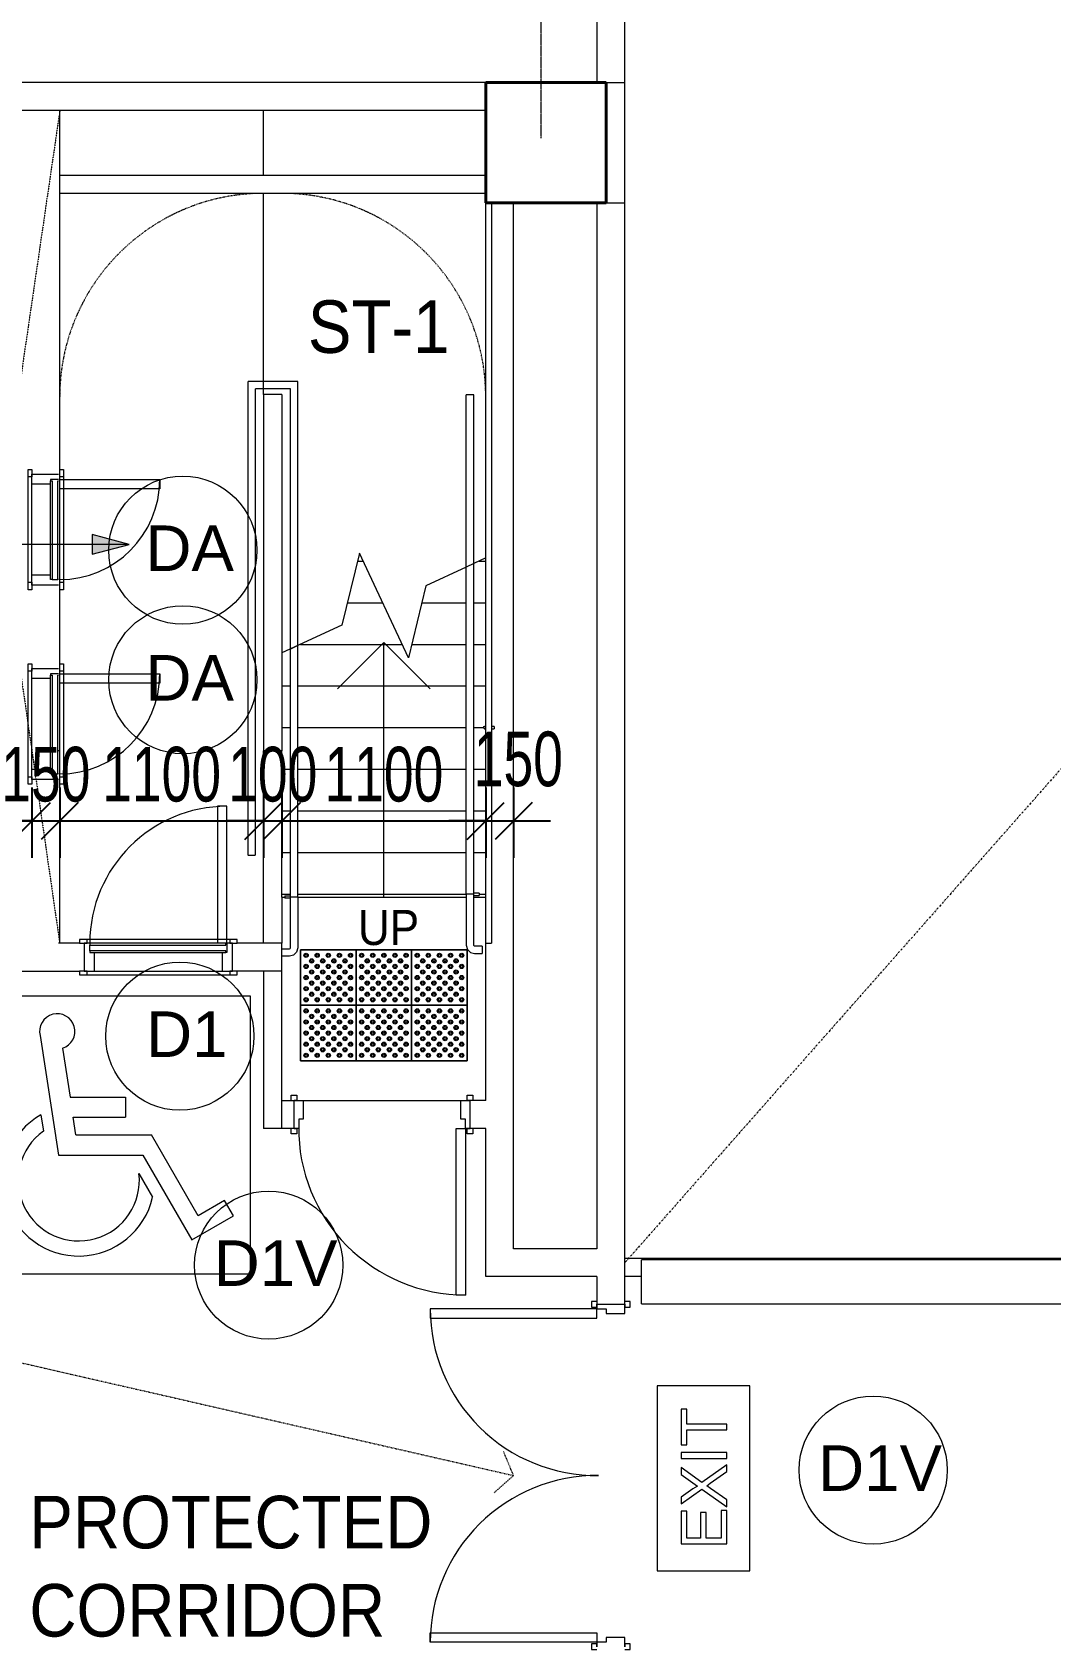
# Model space of a CAD drawing. Header units: millimetres. Extents: x 12827 to 178996, y -27589 to 73652.
# Drawn here: x 49591 to 55089, y 31763 to 40479 of the extents above; entities that cross this region are included whole.
import ezdxf

# ---------------------------------------------------------------- set-up
doc = ezdxf.new("R2010")
doc.units = ezdxf.units.MM
for name, pattern in [('Car Lift Hidden', [1.6, 0.8, -0.8]), ('Dash', [6, 3, -3]), ('Dash dot', [21, 10, -5, 1, -5]), ('Grid Line__1_200_', [10.5, 6, -1.5, 1.5, -1.5]), ('Overhead', [3.96875, 2.38125, -1.5875])]:
    doc.linetypes.add(name, pattern=pattern)
for name, color, linetype, lineweight in [('A-ANNO-DIMS', 211, 'Continuous', 5), ('A-ANNO-NOTE', 131, 'Continuous', 25), ('A-DETL', 90, 'Continuous', 9), ('A-DETL-GENF', 92, 'Continuous', 20), ('A-DETL-HDLN', 90, 'Dash', 9), ('A-DETL-THIN', 151, 'Continuous', 9), ('A-DOOR', 31, 'Continuous', 20), ('A-DOOR-FRAM', 31, 'Continuous', 30), ('A-FLOR', 192, 'Continuous', 9), ('A-FLOR-HRAL', 11, 'Continuous', 9), ('A-FLOR-HRAL-MBND', 5, 'Overhead', 9), ('A-GENM', 13, 'Continuous', 20), ('A-WALL', 113, 'Continuous', 20), ('G-ANNO-TEXT', 231, 'Continuous', 5), ('S-COLS', 52, 'Continuous', 20), ('S-GRID', 1, 'Continuous', 5), ('S-STRS', 31, 'Continuous', 20), ('S-STRS-ANNO', 31, 'Continuous', 20), ('S-STRS-IDEN', 31, 'Continuous', 20), ('S-STRS-MBND', 31, 'Continuous', 20)]:
    doc.layers.add(name, color=color, linetype=linetype, lineweight=lineweight)
doc.styles.add('Arial_2', font='arial.ttf', dxfattribs={"width": 0.7, "height": 295.05988})
doc.styles.add('Swis721 BT', font='swiss.ttf', dxfattribs={"width": 0.9, "height": 189.214176})
doc.styles.add('Swis721 BT_1', font='swiss.ttf', dxfattribs={"width": 0.89, "height": 283.821263})
doc.styles.add('Swis721 BT_6', font='swiss.ttf', dxfattribs={"height": 245.978428})
doc.dimstyles.new('Linear_-_1_5mm_Arial', dxfattribs={"dimscale": 304.8, "dimtxt": 300, "dimasz": 0.656168, "dimexe": 0.656168, "dimexo": 0.0625, "dimgap": 0.328084, "dimtad": 1, "dimdec": 0, "dimzin": 0, "dimdsep": 46, "dimtxsty": 'Arial_2', "dimblk1": 'OBLIQUE', "dimblk2": 'OBLIQUE', "dimsah": 1, "dimcen": 0.09, "dimadec": 0, "dimazin": 0, "dimtfac": 1, "dimtdec": 4, "dimtix": 1, "dimtmove": 0, "dimatfit": 3, "dimfxl": 0.656168, "dimfxlon": 1, "dimtvp": 1, "dimtolj": 1, "dimtzin": 0, "dimarcsym": 2})
doc.dimstyles.new('Linear_-_1_5mm_Arial_1', dxfattribs={"dimscale": 304.8, "dimtxt": 300, "dimasz": 0.656168, "dimexe": 0.656168, "dimexo": 0.0625, "dimgap": 0.328084, "dimtad": 1, "dimdec": 0, "dimzin": 0, "dimdsep": 46, "dimtxsty": 'Arial_2', "dimblk1": 'OBLIQUE', "dimblk2": 'OBLIQUE', "dimsah": 1, "dimcen": 0.09, "dimadec": 0, "dimazin": 0, "dimtfac": 1, "dimtdec": 4, "dimtix": 1, "dimtmove": 2, "dimatfit": 3, "dimfxl": 0.656168, "dimfxlon": 1, "dimtvp": 1, "dimtolj": 1, "dimtzin": 0, "dimarcsym": 2})

# ---------------------------------------------------------------- blocks, each defined once
blk = doc.blocks.new('DLN-Double Door__X03_ - _M31_1800 x 2450 _WH_-V5-Copy of 1_F')
at = {"layer": 'A-DOOR', "lineweight": 15}
for p, q in [((-850, -75), (-900, -75)), ((-900, -75), (-900, -975)), ((-850, -975), (-850, -75)), ((850, -75), (900, -75)), ((850, -975), (850, -75)), ((900, -75), (900, -975)), ((-900, -975), (-850, -975)), ((900, -975), (850, -975))]:
    blk.add_line(p, q, dxfattribs=at)
for centre, start, end in [((-900, -75), 270, 0.5), ((900, -75), 179.5, 270)]:
    blk.add_arc(centre, 900, start, end, dxfattribs=at)
at = {"layer": 'A-DOOR-FRAM', "lineweight": 15}
for p, q in [((-910, 105), (-940, 105)), ((-940, 105), (-940, 75)), ((-910, 75), (-910, 105)), ((940, 105), (910, 105)), ((910, 105), (910, 75)), ((940, 75), (940, 105)), ((-925, 75), (-910, 75)), ((-875, 75), (-925, 75)), ((-875, -25), (-875, 75)), ((875, 75), (875, -25)), ((925, 75), (875, 75)), ((910, 75), (925, 75)), ((-940, -75), (-940, -105)), ((-910, -75), (-925, -75)), ((-925, -75), (-900, -75)), ((-910, -105), (-910, -75)), ((-900, -75), (-900, -25)), ((-900, -25), (-875, -25)), ((875, -25), (900, -25)), ((900, -25), (900, -75)), ((900, -75), (925, -75)), ((925, -75), (910, -75)), ((910, -75), (910, -105)), ((940, -105), (940, -75)), ((-940, -105), (-910, -105)), ((910, -105), (940, -105))]:
    blk.add_line(p, q, dxfattribs=at)
blk = doc.blocks.new('DLN_EXIT Sign Board - DLN_EXIT Sign Board-5973881-Copy of 1_F')
at = {"layer": 'A-GENM'}
for p, q in [((500, 250), (-500, 250)), ((-500, 250), (-500, -250)), ((500, -250), (500, 250)), ((-176.9, 121.2), (-353.8, 121.2)), ((-353.8, 121.2), (-353.8, -125)), ((-323.1, 17.3), (-323.1, 90.4)), ((-323.1, 90.4), (-176.9, 90.4)), ((-176.9, 90.4), (-176.9, 121.2)), ((-101.6, 121.2), (-138.5, 121.2)), ((-138.5, 121.2), (-59, 9.1)), ((-56.8, 58.1), (-101.6, 121.2)), ((20.3, 121.2), (-24, 58.5)), ((-21.8, 8.8), (57.7, 121.2)), ((57.7, 121.2), (20.3, 121.2)), ((138.5, 121.2), (107.7, 121.2)), ((107.7, 121.2), (107.7, -125)), ((138.5, -125), (138.5, 121.2)), ((373.1, 121.2), (180.8, 121.2)), ((180.8, 121.2), (180.8, 90.4)), ((180.8, 90.4), (261.5, 90.4)), ((261.5, 90.4), (261.5, -125)), ((292.3, -125), (292.3, 90.4)), ((292.3, 90.4), (373.1, 90.4)), ((373.1, 90.4), (373.1, 121.2)), ((-184.6, 17.3), (-323.1, 17.3)), ((-184.6, -13.5), (-184.6, 17.3)), ((-59, 9.1), (-153.8, -125)), ((-41.7, 33.5), (-56.8, 58.1)), ((-24, 58.5), (-41.7, 33.5)), ((73.1, -125), (-21.8, 8.8)), ((-323.1, -94.2), (-323.1, -13.5)), ((-323.1, -13.5), (-184.6, -13.5)), ((-116.4, -125), (-54.7, -37.6)), ((-54.7, -37.6), (-40.2, -17.3)), ((-40.2, -17.3), (-27, -35.8)), ((-27, -35.8), (36.2, -125)), ((-353.8, -125), (-173.1, -125)), ((-173.1, -94.2), (-323.1, -94.2)), ((-173.1, -125), (-173.1, -94.2)), ((-153.8, -125), (-116.4, -125)), ((36.2, -125), (73.1, -125)), ((107.7, -125), (138.5, -125)), ((261.5, -125), (292.3, -125)), ((-500, -250), (500, -250))]:
    blk.add_line(p, q, dxfattribs=at)
blk = doc.blocks.new('DLN-Single Door__X02_ - _M06a_ 900 x 2450 _WH_-16930747-Copy of 1_F')
at = {"layer": 'A-DOOR', "lineweight": 15}
for p, q in [((-450, 975), (-400, 975)), ((-450, 75), (-450, 975)), ((-400, 975), (-400, 75)), ((-490, 105), (-460, 105)), ((-490, 75), (-490, 105)), ((-460, 105), (-460, 75)), ((460, 75), (460, 105)), ((460, 105), (490, 105)), ((490, 105), (490, 75)), ((-460, 75), (-475, 75)), ((-400, 75), (-450, 75)), ((475, 75), (460, 75)), ((-490, -105), (-490, -75)), ((-475, -75), (-460, -75)), ((-460, -75), (-460, -105)), ((460, -105), (460, -75)), ((460, -75), (475, -75)), ((490, -75), (490, -105)), ((-460, -105), (-490, -105)), ((490, -105), (460, -105))]:
    blk.add_line(p, q, dxfattribs=at)
blk.add_arc((-450, 75), 900, 359.5, 90, dxfattribs=at)
at = {"layer": 'A-DOOR-FRAM', "lineweight": 15}
for p, q in [((-475, 75), (-450, 75)), ((-450, 75), (-450, 25)), ((-450, 25), (-425, 25)), ((-425, 25), (-425, -75)), ((425, 25), (450, 25)), ((425, -75), (425, 25)), ((450, 75), (475, 75)), ((450, 25), (450, 75)), ((-425, -75), (-475, -75)), ((475, -75), (425, -75))]:
    blk.add_line(p, q, dxfattribs=at)
blk = doc.blocks.new('Railing - Handrail On Railing_Start Post-13653217-Copy of 1_F')
at = {"layer": 'A-FLOR-HRAL'}
for p, q in [((-25, 320), (-65, 320)), ((-65, 280), (-65, 320)), ((-65, 280), (-25, 280)), ((-20, 275), (-20, 0)), ((20, 0), (20, 275)), ((-20, 6.5), (-50, 6.5)), ((-50, 0), (-50, 6.3)), ((-50, -6.3), (-50, 0)), ((-50, -6.5), (-20, -6.5))]:
    blk.add_line(p, q, dxfattribs=at)
at = {"layer": 'A-FLOR-HRAL', "flags": 128}
for points in [[(20, 275), (13.8, 297.8), (-3.2, 314.4), (-25, 320)], [(-25, 280), (-20.8, 277.7), (-20, 275)]]:
    blk.add_lwpolyline(points, dxfattribs=at)
blk = doc.blocks.new('Railing - Handrail On Railing-13653221-Copy of 1_F')
at = {"layer": 'A-FLOR-HRAL'}
for p, q in [((-36.3, 6.5), (-50, 6.5)), ((-50, 0), (-50, 6.3)), ((-3, 6.5), (0, 6.5)), ((0, 6.5), (2.4, 5.2)), ((5.5, 3.5), (6.5, 0)), ((-50, -6.3), (-50, 0)), ((-50, -6.5), (-36.3, -6.5)), ((0, -6.5), (-5, -6.5))]:
    blk.add_line(p, q, dxfattribs=at)
at = {"layer": 'A-FLOR-HRAL', "flags": 128}
blk.add_lwpolyline([(6.5, 0), (3.5, -5.5), (0, -6.5)], dxfattribs=at)
at = {"layer": 'A-FLOR-HRAL'}
for start, end in [(360, 135), (225, 360)]:
    blk.add_arc((0, 0), 6.5, start, end, dxfattribs=at)
blk = doc.blocks.new('Railing - Railing-6055315-Copy of 1_F')
at = {"layer": 'A-FLOR-HRAL'}
for p, q in [((51974.3, 37608.6), (51934.3, 37590)), ((51934.3, 35822.5), (51934.3, 37590)), ((51974.3, 35822.5), (51974.3, 37608.6)), ((51974.3, 35822.5), (51934.3, 35822.5))]:
    blk.add_line(p, q, dxfattribs=at)
at = {"layer": 'A-FLOR-HRAL-MBND'}
for p, q in [((51934.3, 38522.5), (51974.3, 38522.5)), ((51934.3, 37590), (51934.3, 38522.5)), ((51974.3, 37608.6), (51974.3, 38522.5))]:
    blk.add_line(p, q, dxfattribs=at)
at = {"rotation": 180}
for name, p in [('Railing - Handrail On Railing-13653221-Copy of 1_F', (52034.3, 36722.5)), ('Railing - Handrail On Railing_Start Post-13653217-Copy of 1_F', (51954.3, 35822.5))]:
    blk.add_blockref(name, p, dxfattribs=at)
blk = doc.blocks.new('DLN_Tactile - Positional Tiles-3867764-Copy of 1_F')
at = {"layer": 'A-GENM'}
for p, q in [((150, 150), (-150, 150)), ((-150, 150), (-150, -150)), ((-150, -150), (-150, 150)), ((-150, 150), (150, 150)), ((150, -150), (150, 150)), ((150, 150), (150, -150)), ((-150, -150), (150, -150)), ((150, -150), (-150, -150))]:
    blk.add_line(p, q, dxfattribs=at)
for centre, radius in [((-120, 120), 11.5), ((-120, 120), 6), ((-90, 90), 11.5), ((-90, 90), 6), ((-60, 120), 11.5), ((-60, 120), 6), ((-30, 90), 11.5), ((-30, 90), 6), ((0, 120), 11.5), ((0, 120), 6), ((30, 90), 11.5), ((30, 90), 6), ((60, 120), 11.5), ((60, 120), 6), ((90, 90), 11.5), ((90, 90), 6), ((120, 120), 11.5), ((120, 120), 6), ((-120, 60), 11.5), ((-120, 0), 11.5), ((-120, 60), 6), ((-120, 0), 6), ((-90, 30), 11.5), ((-90, 30), 6), ((-60, 60), 11.5), ((-60, 0), 11.5), ((-60, 60), 6), ((-60, 0), 6), ((-30, 30), 11.5), ((-30, 30), 6), ((0, 60), 11.5), ((0, 0), 11.5), ((0, 60), 6), ((0, 0), 6), ((30, 30), 11.5), ((30, 30), 6), ((60, 60), 11.5), ((60, 0), 11.5), ((60, 60), 6), ((60, 0), 6), ((90, 30), 11.5), ((90, 30), 6), ((120, 60), 11.5), ((120, 0), 11.5), ((120, 60), 6), ((120, 0), 6), ((-120, -60), 11.5), ((-120, -60), 6), ((-90, -30), 11.5), ((-90, -90), 11.5), ((-90, -30), 6), ((-90, -90), 6), ((-60, -60), 11.5), ((-60, -60), 6), ((-30, -30), 11.5), ((-30, -90), 11.5), ((-30, -30), 6), ((-30, -90), 6), ((0, -60), 11.5), ((0, -60), 6), ((30, -30), 11.5), ((30, -90), 11.5), ((30, -30), 6), ((30, -90), 6), ((60, -60), 11.5), ((60, -60), 6), ((90, -30), 11.5), ((90, -90), 11.5), ((90, -30), 6), ((90, -90), 6), ((120, -60), 11.5), ((120, -60), 6), ((-120, -120), 11.5), ((-120, -120), 6), ((-60, -120), 11.5), ((-60, -120), 6), ((0, -120), 11.5), ((0, -120), 6), ((60, -120), 11.5), ((60, -120), 6), ((120, -120), 11.5), ((120, -120), 6)]:
    blk.add_circle(centre, radius, dxfattribs=at)
blk = doc.blocks.new('Railing - Handrail On Railing_Start Post-V74-Copy of 1_F')
at = {"layer": 'A-FLOR-HRAL'}
for p, q in [((-25, 320), (-65, 320)), ((-65, 280), (-25, 280)), ((-20, 275), (-20, 0)), ((20, 0), (20, 275)), ((-20, 6.5), (-50, 6.5)), ((-50, 0), (-50, 6.3)), ((-50, -6.3), (-50, 0)), ((-50, -6.5), (-20, -6.5))]:
    blk.add_line(p, q, dxfattribs=at)
at = {"layer": 'A-FLOR-HRAL', "flags": 128}
for points in [[(20, 275), (13.8, 297.8), (-3.2, 314.4), (-25, 320)], [(-25, 280), (-20.8, 277.7), (-20, 275)]]:
    blk.add_lwpolyline(points, dxfattribs=at)
blk = doc.blocks.new('Railing - Railing-7308593-Copy of 1_F')
at = {"layer": 'A-FLOR-HRAL'}
for p, q in [((51024.3, 37165.7), (50984.3, 37147)), ((50984.3, 35807.5), (50984.3, 37147)), ((51024.3, 35807.5), (51024.3, 37165.7)), ((51024.3, 35807.5), (50984.3, 35807.5))]:
    blk.add_line(p, q, dxfattribs=at)
at = {"layer": 'A-FLOR-HRAL-MBND'}
for p, q in [((50754.3, 38592.5), (50754.3, 36032.5)), ((51024.3, 38592.5), (50754.3, 38592.5)), ((50794.3, 38552.5), (50794.3, 36032.5)), ((50984.3, 38552.5), (50794.3, 38552.5)), ((50984.3, 38507.5), (50984.3, 38552.5)), ((51024.3, 38507.5), (51024.3, 38592.5)), ((50984.3, 37147), (50984.3, 38507.5)), ((51024.3, 37165.7), (51024.3, 38507.5)), ((50794.3, 36032.5), (50754.3, 36032.5))]:
    blk.add_line(p, q, dxfattribs=at)
at = {"extrusion": (0, 0, -1), "zscale": -1, "rotation": 180}
blk.add_blockref('Railing - Handrail On Railing_Start Post-V74-Copy of 1_F', (-51004.3, 35807.5), dxfattribs=at)
blk = doc.blocks.new('DLN-Access Panel__AP07_ - _AP07_ 800 x 2000 _WH_-16806356-Copy of 1_F')
at = {"layer": 'A-DOOR', "lineweight": 15}
for p, q in [((-385, 95), (-425, 95)), ((-425, 95), (-425, 75)), ((-385, 75), (-385, 95)), ((385, 95), (-385, 95)), ((385, 95), (385, 75)), ((425, 95), (385, 95)), ((425, 75), (425, 95)), ((-425, 75), (-385, 75)), ((385, 75), (425, 75)), ((-385, -75), (-425, -75)), ((-425, -75), (-425, -95)), ((-385, -95), (-385, -75)), ((-364, -75), (-370, -75)), ((-370, -75), (-370, -815)), ((370, -25), (-364, -25)), ((-364, -25), (-364, -35)), ((-364, -35), (370, -35)), ((370, -65), (-364, -65)), ((-364, -65), (-364, -75)), ((-364, -75), (370, -75)), ((-320, -815), (-320, -75)), ((370, -35), (370, -25)), ((370, -75), (370, -65)), ((385, -75), (385, -95)), ((425, -75), (385, -75)), ((425, -95), (425, -75)), ((-425, -95), (-385, -95)), ((-385, -95), (385, -95)), ((385, -95), (425, -95)), ((-370, -815), (-320, -815))]:
    blk.add_line(p, q, dxfattribs=at)
blk.add_arc((-370, -75), 740, 270, 359.99716, dxfattribs=at)
at = {"layer": 'A-DOOR-FRAM', "lineweight": 15}
for p, q in [((-345, 75), (-400, 75)), ((-400, 75), (-400, -75)), ((-345, -25), (-345, 75)), ((345, 75), (-345, 75)), ((345, 75), (345, -25)), ((400, 75), (345, 75)), ((400, -75), (400, 75)), ((-400, -75), (-370, -75)), ((-370, -75), (-370, -25)), ((-370, -25), (-364, -25)), ((-364, -75), (-370, -75)), ((370, -35), (370, -65)), ((370, -75), (400, -75))]:
    blk.add_line(p, q, dxfattribs=at)
blk = doc.blocks.new('DLN-Access Panel__AP07_ - _AP17_ 600 x 1750 _WH_-16806283-Copy of 1_F')
at = {"layer": 'A-DOOR', "lineweight": 15}
for p, q in [((-270, 615), (-220, 615)), ((-270, 75), (-270, 615)), ((-220, 615), (-220, 75)), ((-325, 95), (-285, 95)), ((-325, 75), (-325, 95)), ((-285, 95), (-285, 75)), ((-285, 95), (285, 95)), ((285, 95), (325, 95)), ((285, 75), (285, 95)), ((325, 95), (325, 75)), ((-264, 65), (-264, 68.8)), ((270, 65), (-264, 65)), ((-264, 35), (270, 35)), ((-264, 25), (-264, 35)), ((270, 25), (-264, 25)), ((270, 68.8), (270, 65)), ((270, 35), (270, 25)), ((-325, -75), (-285, -75)), ((-325, -95), (-325, -75)), ((-285, -75), (-285, -95)), ((285, -75), (325, -75)), ((285, -95), (285, -75)), ((325, -75), (325, -95)), ((-285, -95), (-325, -95)), ((285, -95), (-285, -95)), ((325, -95), (285, -95))]:
    blk.add_line(p, q, dxfattribs=at)
blk.add_arc((-270, 75), 540, 0.00378, 90, dxfattribs=at)
at = {"layer": 'A-DOOR-FRAM', "lineweight": 15}
for p, q in [((-300, -75), (-300, 68.8)), ((-270, 68.8), (-270, 25)), ((-270, 25), (-264, 25)), ((-245, 25), (-245, -75)), ((245, -75), (245, 25)), ((270, 35), (270, 65)), ((300, 68.8), (300, -75)), ((-245, -75), (-300, -75)), ((245, -75), (-245, -75)), ((300, -75), (245, -75))]:
    blk.add_line(p, q, dxfattribs=at)
blk = doc.blocks.new('Railings 7 - Railings 7-18739482-Copy of 1_F')
at = {"layer": 'A-FLOR-HRAL', "lineweight": 20}
for p, q in [((52879.3, 33766), (52879.3, 33846.9)), ((75191.9, 33846.9), (52879.3, 33846.9)), ((52879.3, 33722.7), (52879.3, 33766)), ((52879.3, 33649.5), (52879.3, 33722.7)), ((52879.3, 33610.3), (52879.3, 33649.5)), ((52879.3, 33610.3), (75428.4, 33610.3))]:
    blk.add_line(p, q, dxfattribs=at)
blk = doc.blocks.new('DLN_Disable Sign - DLN_Disable Sign-1794425-Copy of 1_F')
at = {"layer": 'A-DETL-GENF'}
for p, q in [((-750, 750), (-750, -750)), ((750, 750), (-750, 750)), ((750, -750), (750, 750)), ((-385.8, 536.1), (-286.4, -109.1)), ((-264.9, 467.9), (-224.3, 204.5)), ((-224.3, 204.5), (75.7, 204.5)), ((75.7, 204.5), (75.7, 95.5)), ((-381.8, 108.8), (-368.2, 20.4)), ((-207.5, 95.5), (75.7, 95.5)), ((-192.8, 0), (-207.5, 95.5)), ((-192.8, 0), (216.3, 0)), ((468.2, -436.4), (216.3, 0)), ((-286.4, -109.1), (169.1, -109.1)), ((169.1, -109.1), (433.3, -566.8)), ((148, -208.9), (221.6, -336.4)), ((609.9, -354.5), (468.2, -436.4)), ((657.7, -437.2), (609.9, -354.5)), ((433.3, -566.8), (657.7, -437.2)), ((-750, -750), (750, -750))]:
    blk.add_line(p, q, dxfattribs=at)
for centre, radius, start, end in [((-293.2, 559.1), 95.5, 287.21299, 193.94427), ((-177.3, -245.5), 409.1, 120, 347.15143), ((-177.3, -245.5), 327.3, 125.68533, 6.41135)]:
    blk.add_arc(centre, radius, start, end, dxfattribs=at)
blk = doc.blocks.new('GBP_Door Mark - 2 x 1_3_RT_ Border WHITE-4013245-Copy of 1_F')
at = {"layer": 'A-ANNO-NOTE', "lineweight": 5}
blk.add_circle((-31.356, 27.261), 2, dxfattribs=at)
blk = doc.blocks.new('GBP_Door Mark1 - 2 x 1_3_RT_ Border WHITE-11425889-Copy of 1_F')
at = {"layer": 'A-ANNO-NOTE', "lineweight": 5}
blk.add_circle((-31.356, 27.261), 2, dxfattribs=at)
blk = doc.blocks.new('_Oblique')
at = {"color": 0, "linetype": 'ByBlock', "lineweight": -2}
blk.add_line((-0.5, -0.5), (0.5, 0.5), dxfattribs=at)
blk = doc.blocks.new('DIMBLOCK102-Copy of 1_F')
at = {"layer": 'A-ANNO-DIMS', "color": 0, "lineweight": -2, "transparency": 16777216}
for p, q in [((49089.3, 36399.4), (49089.3, 36018.4)), ((49589.3, 36399.4), (49589.3, 36018.4)), ((49089.3, 36218.4), (49589.3, 36218.4))]:
    blk.add_line(p, q, dxfattribs=at)
at = {"layer": 'Defpoints', "color": 0, "transparency": 16777216}
for p in [(49089.3, 36418.4), (49589.3, 36418.4), (49589.3, 36218.4)]:
    blk.add_point(p, dxfattribs=at)
at = {"layer": 'A-ANNO-DIMS', "color": 0, "lineweight": -2, "transparency": 16777216, "xscale": 200, "yscale": 200, "zscale": 200, "rotation": 180}
blk.add_blockref('_Oblique', (49089.3, 36218.4), dxfattribs=at)
at = {"layer": 'A-ANNO-DIMS', "color": 0, "lineweight": -2, "transparency": 16777216, "xscale": 200, "yscale": 200, "zscale": 200}
blk.add_blockref('_Oblique', (49589.3, 36218.4), dxfattribs=at)
at = {"layer": 'A-ANNO-DIMS', "color": 0, "transparency": 16777216, "insert": (49054.4, 36174.4), "char_height": 295.06, "width": 564.923, "attachment_point": 1, "line_spacing_factor": 0.938532, "style": 'Arial_2'}
blk.add_mtext('\\A1;500', dxfattribs=at)
blk = doc.blocks.new('DIMBLOCK103-Copy of 1_F')
at = {"layer": 'A-ANNO-DIMS', "color": 0, "lineweight": -2, "transparency": 16777216}
for p, q in [((49589.3, 36399.4), (49589.3, 36018.4)), ((49739.3, 36399.4), (49739.3, 36018.4)), ((49589.3, 36218.4), (49389.3, 36218.4)), ((49589.3, 36218.4), (49739.3, 36218.4)), ((49739.3, 36218.4), (49939.3, 36218.4))]:
    blk.add_line(p, q, dxfattribs=at)
at = {"layer": 'Defpoints', "color": 0, "transparency": 16777216}
for p in [(49589.3, 36418.4), (49739.3, 36418.4), (49739.3, 36218.4)]:
    blk.add_point(p, dxfattribs=at)
at = {"layer": 'A-ANNO-DIMS', "color": 0, "lineweight": -2, "transparency": 16777216, "xscale": 200, "yscale": 200, "zscale": 200}
blk.add_blockref('_Oblique', (49589.3, 36218.4), dxfattribs=at)
at = {"layer": 'A-ANNO-DIMS', "color": 0, "lineweight": -2, "transparency": 16777216, "xscale": 200, "yscale": 200, "zscale": 200, "rotation": 180}
blk.add_blockref('_Oblique', (49739.3, 36218.4), dxfattribs=at)
at = {"layer": 'A-ANNO-DIMS', "color": 0, "transparency": 16777216, "insert": (49664.3, 36469.1), "char_height": 295.06, "width": 564.923, "attachment_point": 5, "style": 'Arial_2'}
blk.add_mtext('\\A1;150', dxfattribs=at)
blk = doc.blocks.new('DIMBLOCK104-Copy of 1_F')
at = {"layer": 'A-ANNO-DIMS', "color": 0, "lineweight": -2, "transparency": 16777216}
for p, q in [((49739.3, 36399.4), (49739.3, 36018.4)), ((50839.3, 36399.4), (50839.3, 36018.4)), ((49739.3, 36218.4), (50839.3, 36218.4))]:
    blk.add_line(p, q, dxfattribs=at)
at = {"layer": 'Defpoints', "color": 0, "transparency": 16777216}
for p in [(49739.3, 36418.4), (50839.3, 36418.4), (50839.3, 36218.4)]:
    blk.add_point(p, dxfattribs=at)
at = {"layer": 'A-ANNO-DIMS', "color": 0, "lineweight": -2, "transparency": 16777216, "xscale": 200, "yscale": 200, "zscale": 200, "rotation": 180}
blk.add_blockref('_Oblique', (49739.3, 36218.4), dxfattribs=at)
at = {"layer": 'A-ANNO-DIMS', "color": 0, "lineweight": -2, "transparency": 16777216, "xscale": 200, "yscale": 200, "zscale": 200}
blk.add_blockref('_Oblique', (50839.3, 36218.4), dxfattribs=at)
at = {"layer": 'A-ANNO-DIMS', "color": 0, "transparency": 16777216, "insert": (50289.3, 36469.1), "char_height": 295.06, "width": 753.231, "attachment_point": 5, "style": 'Arial_2'}
blk.add_mtext('\\A1;1100', dxfattribs=at)
blk = doc.blocks.new('DIMBLOCK105-Copy of 1_F')
at = {"layer": 'A-ANNO-DIMS', "color": 0, "lineweight": -2, "transparency": 16777216}
for p, q in [((50839.3, 36399.4), (50839.3, 36018.4)), ((50939.3, 36399.4), (50939.3, 36018.4)), ((50839.3, 36218.4), (50639.3, 36218.4)), ((50839.3, 36218.4), (50939.3, 36218.4)), ((50939.3, 36218.4), (51139.3, 36218.4))]:
    blk.add_line(p, q, dxfattribs=at)
at = {"layer": 'Defpoints', "color": 0, "transparency": 16777216}
for p in [(50839.3, 36418.4), (50939.3, 36418.4), (50939.3, 36218.4)]:
    blk.add_point(p, dxfattribs=at)
at = {"layer": 'A-ANNO-DIMS', "color": 0, "lineweight": -2, "transparency": 16777216, "xscale": 200, "yscale": 200, "zscale": 200}
blk.add_blockref('_Oblique', (50839.3, 36218.4), dxfattribs=at)
at = {"layer": 'A-ANNO-DIMS', "color": 0, "lineweight": -2, "transparency": 16777216, "xscale": 200, "yscale": 200, "zscale": 200, "rotation": 180}
blk.add_blockref('_Oblique', (50939.3, 36218.4), dxfattribs=at)
at = {"layer": 'A-ANNO-DIMS', "color": 0, "transparency": 16777216, "insert": (50889.3, 36469.1), "char_height": 295.06, "width": 564.923, "attachment_point": 5, "style": 'Arial_2'}
blk.add_mtext('\\A1;100', dxfattribs=at)
blk = doc.blocks.new('DIMBLOCK106-Copy of 1_F')
at = {"layer": 'A-ANNO-DIMS', "color": 0, "lineweight": -2, "transparency": 16777216}
for p, q in [((50939.3, 36399.4), (50939.3, 36018.4)), ((52039.3, 36399.4), (52039.3, 36018.4)), ((50939.3, 36218.4), (52039.3, 36218.4))]:
    blk.add_line(p, q, dxfattribs=at)
at = {"layer": 'Defpoints', "color": 0, "transparency": 16777216}
for p in [(50939.3, 36418.4), (52039.3, 36418.4), (52039.3, 36218.4)]:
    blk.add_point(p, dxfattribs=at)
at = {"layer": 'A-ANNO-DIMS', "color": 0, "lineweight": -2, "transparency": 16777216, "xscale": 200, "yscale": 200, "zscale": 200, "rotation": 180}
blk.add_blockref('_Oblique', (50939.3, 36218.4), dxfattribs=at)
at = {"layer": 'A-ANNO-DIMS', "color": 0, "lineweight": -2, "transparency": 16777216, "xscale": 200, "yscale": 200, "zscale": 200}
blk.add_blockref('_Oblique', (52039.3, 36218.4), dxfattribs=at)
at = {"layer": 'A-ANNO-DIMS', "color": 0, "transparency": 16777216, "insert": (51489.3, 36469.1), "char_height": 295.06, "width": 753.231, "attachment_point": 5, "style": 'Arial_2'}
blk.add_mtext('\\A1;1100', dxfattribs=at)
blk = doc.blocks.new('DIMBLOCK107-Copy of 1_F')
at = {"layer": 'A-ANNO-DIMS', "color": 0, "lineweight": -2, "transparency": 16777216}
for p, q in [((52039.3, 36399.4), (52039.3, 36018.4)), ((52189.3, 36399.4), (52189.3, 36018.4)), ((52039.3, 36218.4), (51839.3, 36218.4)), ((52039.3, 36218.4), (52189.3, 36218.4)), ((52189.3, 36218.4), (52389.3, 36218.4))]:
    blk.add_line(p, q, dxfattribs=at)
at = {"layer": 'Defpoints', "color": 0, "transparency": 16777216}
for p in [(52039.3, 36418.4), (52189.3, 36418.4), (52189.3, 36218.4)]:
    blk.add_point(p, dxfattribs=at)
at = {"layer": 'A-ANNO-DIMS', "color": 0, "lineweight": -2, "transparency": 16777216, "xscale": 200, "yscale": 200, "zscale": 200}
blk.add_blockref('_Oblique', (52039.3, 36218.4), dxfattribs=at)
at = {"layer": 'A-ANNO-DIMS', "color": 0, "lineweight": -2, "transparency": 16777216, "xscale": 200, "yscale": 200, "zscale": 200, "rotation": 180}
blk.add_blockref('_Oblique', (52189.3, 36218.4), dxfattribs=at)
at = {"layer": 'A-ANNO-DIMS', "color": 0, "transparency": 16777216, "insert": (51974.5, 36701.2), "char_height": 295.06, "width": 564.923, "attachment_point": 1, "line_spacing_factor": 0.938532, "style": 'Arial_2'}
blk.add_mtext('\\A1;150', dxfattribs=at)

msp = doc.modelspace()

# ---------------------------------------------------------------- hatches: boundary and pattern name
at = {"layer": 'G-ANNO-TEXT'}
msp.add_hatch(color=130, dxfattribs=at).paths.add_polyline_path([(50114.25939, 37712.42021), (49914.25939, 37766.01005), (49914.25939, 37658.83037)], flags=0)

# ---------------------------------------------------------------- linework, layer by layer
at = {"layer": 'A-DETL', "linetype": 'Dash dot'}
msp.add_line((63139.29296, 45557.48547), (52789.29296, 33831.63546), dxfattribs=at)
at = {"layer": 'A-DETL', "linetype": 'Car Lift Hidden'}
for p, q in [((49089.29302, 40057.48546), (49739.29302, 35557.48546)), ((49739.29302, 40050.5513), (49089.29302, 35607.48546))]:
    msp.add_line(p, q, dxfattribs=at)
at = {"layer": 'A-DETL-HDLN'}
for p, q in [((47497.42766, 33757.48546), (52189.29296, 32682.48546)), ((52189.29296, 32682.48546), (52135.41362, 32811.70239)), ((52189.29296, 32682.48546), (52084.52937, 32589.61679))]:
    msp.add_line(p, q, dxfattribs=at)
for centre, radius, start, end in [((50839.29291, 38508.6224), 1099.99994, 90, 180), ((50939.29291, 38508.6224), 1100, 0, 90)]:
    msp.add_arc(centre, radius, start, end, dxfattribs=at)
at = {"layer": 'A-DETL-THIN'}
msp.add_line((52639.29296, 37907.48545), (52639.29296, 36607.48545), dxfattribs=at)
at = {"layer": 'A-FLOR'}
for p, q in [((50839.29296, 39707.48546), (50839.29296, 40057.48546)), ((50839.29296, 38522.48546), (50839.29296, 39607.48546)), ((50839.29296, 35557.48546), (50839.29296, 36597.08647)), ((50939.29296, 35807.48546), (50939.29296, 35557.48546)), ((51054.29296, 34707.48546), (51904.29296, 34707.48546))]:
    msp.add_line(p, q, dxfattribs=at)
at = {"layer": 'A-WALL'}
for p, q in [((52639.29296, 45557.48547), (52639.29296, 40207.48546)), ((52789.29296, 40207.48546), (52789.29296, 45557.48547)), ((52039.29296, 40207.48546), (48939.29302, 40207.48546)), ((52039.29296, 40057.48546), (52039.29296, 40207.48546)), ((52639.29296, 40207.48546), (52789.29296, 40207.48546)), ((52689.29296, 40207.48546), (52689.29296, 39557.48546)), ((52789.29296, 39557.48546), (52789.29296, 40207.48546)), ((49089.29302, 40057.48546), (52039.29296, 40057.48546)), ((49739.29302, 35557.48546), (49739.29302, 40057.48546)), ((49739.29302, 39707.48546), (52039.29296, 39707.48546)), ((52039.29296, 39607.48546), (52039.29296, 39707.48546)), ((52039.29296, 39607.48546), (49739.29302, 39607.48546)), ((52039.29296, 34707.48546), (52039.29296, 39557.48546)), ((52189.29296, 39557.48546), (52070.61065, 39557.48546)), ((52070.61065, 39557.48546), (52070.61065, 35557.48546)), ((52189.29296, 33907.48546), (52189.29296, 39557.48546)), ((52639.29296, 39557.48546), (52639.29296, 33907.48546)), ((52639.29296, 39557.48546), (52789.29296, 39557.48546)), ((52789.29296, 33607.48546), (52789.29296, 39557.48546)), ((50839.29296, 38522.48546), (50839.29296, 36597.08647)), ((50939.29296, 38522.48546), (50839.29296, 38522.48546)), ((50939.29296, 38522.48546), (50939.29296, 36597.08647)), ((49739.29302, 36597.08647), (49733.09361, 36597.08647)), ((50939.29296, 36597.08647), (50839.29296, 36597.08647)), ((49846.79302, 35557.48546), (49733.09361, 35557.48546)), ((50939.29302, 35557.48546), (50696.79302, 35557.48546)), ((50939.29302, 34557.48546), (50939.29302, 35557.48546)), ((52039.29296, 35557.48546), (52070.61065, 35557.48546)), ((49089.29302, 35407.48546), (49846.79302, 35407.48546)), ((50939.29302, 35407.48546), (50696.79302, 35407.48546)), ((50839.29302, 35407.48546), (50839.29302, 34557.48546)), ((50939.29302, 34707.48546), (51004.29296, 34707.48546)), ((51004.29296, 34557.48546), (51004.29296, 34707.48546)), ((52039.29296, 34707.48546), (51954.29296, 34707.48546)), ((51954.29296, 34557.48546), (51954.29296, 34707.48546)), ((51004.29296, 34557.48546), (50839.29302, 34557.48546)), ((52039.29296, 34557.48546), (51954.29296, 34557.48546)), ((52039.29296, 33757.48546), (52039.29296, 34557.48546)), ((52639.29296, 33907.48546), (52189.29296, 33907.48546)), ((52789.29296, 33857.48546), (75191.91345, 33857.48546)), ((52639.29296, 33757.48546), (52039.29296, 33757.48546)), ((52639.29296, 33757.48546), (52639.29296, 33607.48546)), ((52879.29297, 33757.48546), (52789.29296, 33757.48546)), ((52639.29296, 33607.48546), (52789.29296, 33607.48546))]:
    msp.add_line(p, q, dxfattribs=at)
at = {"layer": 'G-ANNO-TEXT', "color": 130}
for p, q in [((50114.25939, 37712.42021), (49914.25939, 37766.01005)), ((49914.25939, 37766.01005), (49914.25939, 37658.83037)), ((50114.25939, 37712.42021), (47720.5504, 37712.42021)), ((49914.25939, 37658.83037), (50114.25939, 37712.42021))]:
    msp.add_line(p, q, dxfattribs=at)
at = {"layer": 'S-COLS', "color": 10, "lineweight": 40}
for p, q in [((52689.29296, 40207.48546), (52039.29296, 40207.48546)), ((52039.29296, 40207.48546), (52039.29296, 40045.30533)), ((52689.29296, 39557.48546), (52689.29296, 40207.48546)), ((52039.29296, 39557.48546), (52039.29296, 40045.30533)), ((52039.29296, 39557.48546), (52070.61065, 39557.48546)), ((52689.29296, 39557.48546), (52070.61065, 39557.48546))]:
    msp.add_line(p, q, dxfattribs=at)
at = {"layer": 'S-GRID', "linetype": 'Grid Line__1_200_'}
msp.add_line((52339.29296, 39907.48546), (52339.29296, 44907.48546), dxfattribs=at)
at = {"layer": 'S-STRS', "linetype": 'Overhead'}
for p, q in [((51346.72068, 37622.48546), (51377.37912, 37622.48546)), ((52003.97462, 37622.48546), (52039.29296, 37622.48546)), ((51292.03878, 37397.48546), (51482.29835, 37397.48546)), ((51693.83807, 37397.48546), (51934.29296, 37397.48546)), ((51974.29296, 37397.48546), (52039.29296, 37397.48546)), ((51038.94651, 37172.48546), (51587.21757, 37172.48546)), ((51639.15616, 37172.48546), (51934.29296, 37172.48546)), ((51974.29296, 37172.48546), (52039.29296, 37172.48546)), ((50939.29296, 36947.48546), (50984.29296, 36947.48546)), ((51024.29296, 36947.48546), (51934.29296, 36947.48546)), ((51974.29296, 36947.48546), (52039.29296, 36947.48546)), ((50939.29296, 36722.48546), (50984.29296, 36722.48546)), ((51024.29296, 36722.48546), (51934.29296, 36722.48546)), ((51974.29296, 36722.48546), (52027.79296, 36722.48546)), ((50939.29296, 36497.48546), (50984.29296, 36497.48546)), ((51024.29296, 36497.48546), (51934.29296, 36497.48546)), ((51974.29296, 36497.48546), (52039.29296, 36497.48546)), ((50939.29296, 36272.48546), (50984.29296, 36272.48546)), ((51024.29296, 36272.48546), (51934.29296, 36272.48546)), ((51974.29296, 36272.48546), (52039.29296, 36272.48546)), ((50939.29296, 36047.48546), (50984.29296, 36047.48546)), ((51024.29296, 36047.48546), (51934.29296, 36047.48546)), ((51974.29296, 36047.48546), (52039.29296, 36047.48546)), ((50939.29296, 35822.48546), (50984.29296, 35822.48546)), ((51024.29296, 35822.48546), (51934.29296, 35822.48546)), ((52004.29296, 35822.48546), (52039.29296, 35822.48546))]:
    msp.add_line(p, q, dxfattribs=at)
at = {"layer": 'S-STRS'}
for p, q in [((50939.29296, 36482.48546), (50939.29296, 36597.08647)), ((50939.29296, 36257.48546), (50939.29296, 36482.48546)), ((50939.29296, 36032.48546), (50939.29296, 36257.48546)), ((50939.29296, 35807.48546), (50939.29296, 36032.48546)), ((50939.29296, 35807.48546), (50954.29296, 35807.48546)), ((51024.29296, 35807.48546), (51934.29296, 35807.48546)), ((51974.25579, 35807.48546), (52039.29296, 35807.48546))]:
    msp.add_line(p, q, dxfattribs=at)
at = {"layer": 'S-STRS-ANNO'}
for p, q in [((51489.29296, 37182.48546), (51239.29296, 36932.48546)), ((51489.29296, 37157.48546), (51489.29296, 37182.48546)), ((51489.29296, 37182.48546), (51739.29296, 36932.48546)), ((51489.29296, 36932.48546), (51489.29296, 37157.48546)), ((51489.29296, 36707.48546), (51489.29296, 36932.48546)), ((51489.29296, 36482.48546), (51489.29296, 36707.48546)), ((51489.29296, 36257.48546), (51489.29296, 36482.48546)), ((51489.29296, 36032.48546), (51489.29296, 36257.48546)), ((51489.29296, 35807.48546), (51489.29296, 36032.48546))]:
    msp.add_line(p, q, dxfattribs=at)
at = {"layer": 'S-STRS-MBND'}
for p, q in [((51357.22476, 37665.70664), (51262.71602, 37276.83089)), ((51621.36117, 37099.26428), (51357.22476, 37665.70664)), ((51934.29296, 37589.99237), (51715.86991, 37488.14003)), ((52039.29296, 37638.95467), (51974.29296, 37608.64467)), ((51715.86991, 37488.14003), (51621.36117, 37099.26428)), ((51262.71602, 37276.83089), (50939.29296, 37126.01625))]:
    msp.add_line(p, q, dxfattribs=at)

# ---------------------------------------------------------------- block references
at = {"layer": 'A-ANNO-NOTE', "xscale": 200, "yscale": 200, "zscale": 200}
for name, p in [('GBP_Door Mark1 - 2 x 1_3_RT_ Border WHITE-11425889-Copy of 1_F', (56674.88319, 32228.89278)), ('GBP_Door Mark1 - 2 x 1_3_RT_ Border WHITE-11425889-Copy of 1_F', (56674.88319, 31528.89278)), ('GBP_Door Mark - 2 x 1_3_RT_ Border WHITE-4013245-Copy of 1_F', (56659.22142, 29603.78114)), ('GBP_Door Mark - 2 x 1_3_RT_ Border WHITE-4013245-Copy of 1_F', (57138.53952, 28367.03744)), ('GBP_Door Mark1 - 2 x 1_3_RT_ Border WHITE-11425889-Copy of 1_F', (60402.06445, 27259.6507))]:
    msp.add_blockref(name, p, dxfattribs=at)
at = {"layer": 'A-DETL-GENF'}
msp.add_blockref('DLN_Disable Sign - DLN_Disable Sign-1794425-Copy of 1_F', (50019.29302, 34522.48546), dxfattribs=at)
at = {"layer": 'A-DOOR', "lineweight": 15}
for name, p, rotation in [('DLN-Access Panel__AP07_ - _AP17_ 600 x 1750 _WH_-16806283-Copy of 1_F', (49664.29302, 37792.48546), 270), ('DLN-Access Panel__AP07_ - _AP17_ 600 x 1750 _WH_-16806283-Copy of 1_F', (49664.29302, 36742.48546), 270), ('DLN-Access Panel__AP07_ - _AP07_ 800 x 2000 _WH_-16806356-Copy of 1_F', (50271.79302, 35482.48546), 180), ('DLN-Single Door__X02_ - _M06a_ 900 x 2450 _WH_-16930747-Copy of 1_F', (51479.29296, 34632.48546), 180), ('DLN-Double Door__X03_ - _M31_1800 x 2450 _WH_-V5-Copy of 1_F', (52714.29296, 32682.48546), 270)]:
    msp.add_blockref(name, p, dxfattribs=dict(at, rotation=rotation))
at = {"layer": 'A-FLOR-HRAL'}
for name in ['Railing - Railing-7308593-Copy of 1_F', 'Railing - Railing-6055315-Copy of 1_F']:
    msp.add_blockref(name, (0, 0), dxfattribs=at)
at = {"layer": 'A-FLOR-HRAL', "lineweight": 20}
msp.add_blockref('Railings 7 - Railings 7-18739482-Copy of 1_F', (0, 0), dxfattribs=at)
at = {"layer": 'A-GENM'}
for p in [(51189.29299, 35372.48545), (51489.29299, 35372.48545), (51789.29299, 35372.48545), (51189.29299, 35072.48545), (51489.29299, 35072.48545), (51789.29299, 35072.48545)]:
    msp.add_blockref('DLN_Tactile - Positional Tiles-3867764-Copy of 1_F', p, dxfattribs=at)
at = {"layer": 'A-GENM', "rotation": 90.0000000000002}
msp.add_blockref('DLN_EXIT Sign Board - DLN_EXIT Sign Board-5973881-Copy of 1_F', (53215.33288, 32667.45291), dxfattribs=at)

# ---------------------------------------------------------------- texts
at = {"layer": 'A-ANNO-NOTE', "lineweight": 5, "char_height": 245.978428, "attachment_point": 2, "line_spacing_factor": 1.00667, "style": 'Swis721 BT_6'}
for s, insert, width in [('DA', (50441.20438, 37814.62904), 552.2200708), ('DA', (50441.20438, 37114.62904), 552.2200708), ('D1', (50425.54261, 35189.51739), 514.7814219), ('D1V', (50904.86071, 33952.7737), 767.4923018), ('D1V', (54168.38564, 32845.38696), 767.4923018)]:
    msp.add_mtext(s, dxfattribs=dict(at, insert=insert, width=width))
at = {"layer": 'G-ANNO-TEXT', "color": 7, "char_height": 283.821263, "attachment_point": 1, "line_spacing_factor": 1.00667, "style": 'Swis721 BT_1'}
for s, insert, width in [('ST-1', (51078.97114, 39030.54866), 871.2), ('PROTECTED\\PCORRIDOR', (49575.27863, 32572.71093), 2473.2)]:
    msp.add_mtext(s, dxfattribs=dict(at, insert=insert, width=width))
at = {"layer": 'S-STRS-IDEN', "lineweight": 9, "insert": (51349.32345, 35737.39923), "char_height": 189.214176, "width": 377.1428571, "attachment_point": 1, "line_spacing_factor": 1.00667, "style": 'Swis721 BT'}
msp.add_mtext('UP', dxfattribs=at)

# ---------------------------------------------------------------- dimensions: what is measured, and where the dimension line sits
at = {"layer": 'A-ANNO-DIMS'}
for base, p1, p2, override, picture, middle in [((52189.29296, 36218.40495), (52039.29296, 36418.40495), (52189.29296, 36418.40495), {"dimpost": '<>', "dimfxl": 150}, 'DIMBLOCK107-Copy of 1_F', (52257.00075, 36504.45055)), ((49589.29302, 36218.40495), (49089.29302, 36418.40495), (49589.29302, 36418.40495), {"dimpost": '<>', "dimfxl": 500}, 'DIMBLOCK102-Copy of 1_F', (49336.82804, 35977.72411))]:
    dim = msp.add_linear_dim(base=base, p1=p1, p2=p2, dimstyle='Linear_-_1_5mm_Arial_1', override=override, dxfattribs=at)
    dim.commit()
    dim.dimension.update_dxf_attribs({"geometry": picture, "text_midpoint": middle, "dimtype": 160})
for base, p1, p2, override, picture, middle in [((49739.29296, 36218.40495), (49589.29302, 36418.40495), (49739.29296, 36418.40495), {"dimpost": '<>', "dimfxl": 149.999945}, 'DIMBLOCK103-Copy of 1_F', (49664.29299, 36469.05455)), ((50839.29296, 36218.40495), (49739.29296, 36418.40495), (50839.29296, 36418.40495), {"dimpost": '<>', "dimfxl": 1100}, 'DIMBLOCK104-Copy of 1_F', (50289.29296, 36469.05455)), ((50939.29296, 36218.40495), (50839.29296, 36418.40495), (50939.29296, 36418.40495), {"dimpost": '<>', "dimfxl": 100}, 'DIMBLOCK105-Copy of 1_F', (50889.29296, 36469.05455)), ((52039.29296, 36218.40495), (50939.29296, 36418.40495), (52039.29296, 36418.40495), {"dimpost": '<>', "dimfxl": 1100}, 'DIMBLOCK106-Copy of 1_F', (51489.29296, 36469.05455))]:
    dim = msp.add_linear_dim(base=base, p1=p1, p2=p2, dimstyle='Linear_-_1_5mm_Arial', override=override, dxfattribs=at)
    dim.commit()
    dim.dimension.update_dxf_attribs({"geometry": picture, "text_midpoint": middle})

doc.saveas('drawing.dxf')
